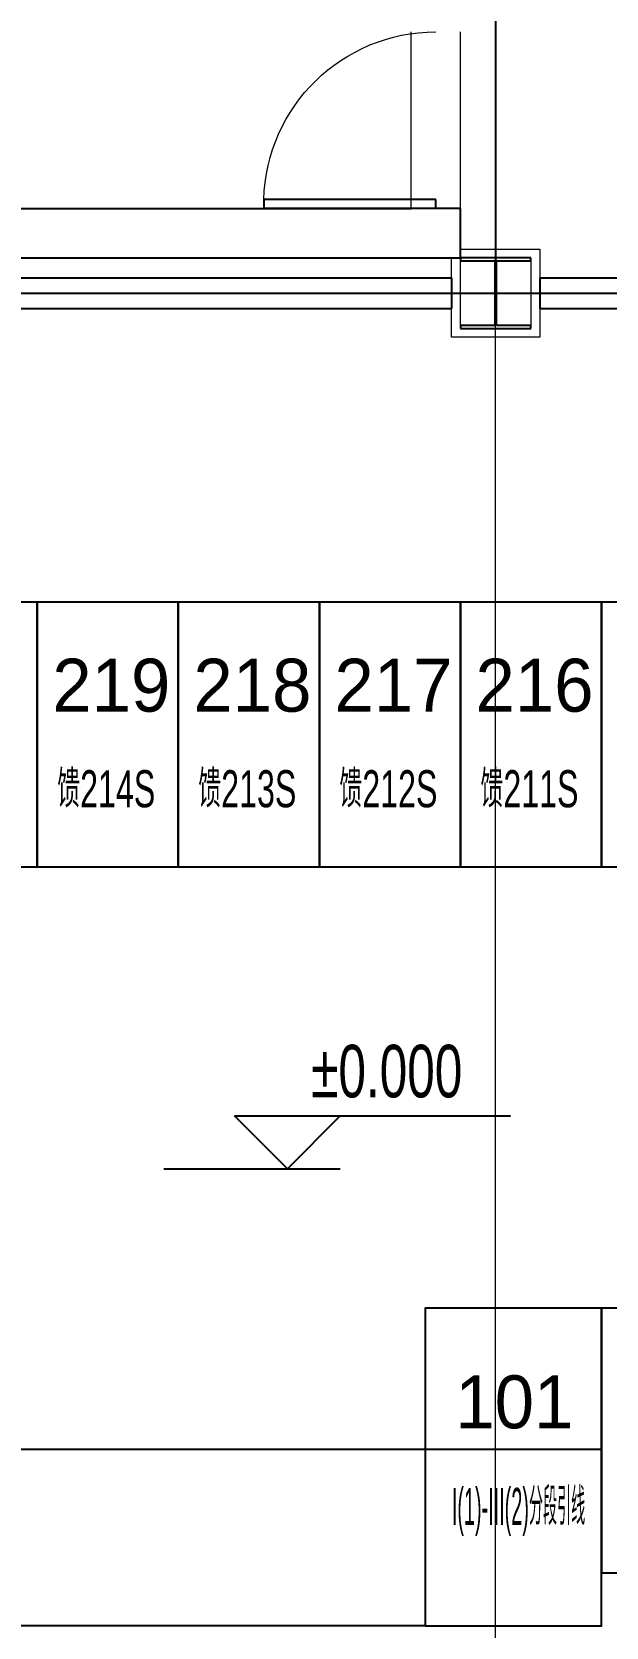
# Model space of a CAD drawing. Extents: x 3213259 to 3716512, y 332899 to 392399.
# Drawn here: x 3252565 to 3255821, y 353805 to 362842 of the extents above; entities that cross this region are included whole.
import ezdxf
from ezdxf.enums import TextEntityAlignment as Align

# ---------------------------------------------------------------- set-up
doc = ezdxf.new("R2010")
doc.units = 0
doc.header["$LTSCALE"] = 1000
doc.header["$MEASUREMENT"] = 0
doc.linetypes.add('DOTE', pattern=[2.42, 2, -0.2, 0.02, -0.2])
for name, color, linetype in [('DIM_ELEV', 3, 'Continuous'), ('JZX_COLUMN', 50, 'Continuous'), ('JZX_WALL', 50, 'Continuous'), ('PUB_TEXT', 7, 'Continuous'), ('电缆', 6, 'Continuous'), ('立面填充', 8, 'Continuous'), ('设备', 253, 'Continuous')]:
    doc.layers.add(name, color=color, linetype=linetype)
for name, color, linetype, lineweight in [('JZX_DOTE', 14, 'DOTE', 0), ('JZX_ViewLine', 30, 'Continuous', 0), ('JZX_WINDOW', 4, 'Continuous', 0)]:
    doc.layers.add(name, color=color, linetype=linetype, lineweight=lineweight)
doc.styles.add('_TCH_DIM', font='sepd_tss.shx', dxfattribs={"bigfont": 'sepd_hzt.shx'})
doc.styles.add('sepd_yb2', font='sepd_gbe.shx', dxfattribs={"width": 0.8, "bigfont": 'sepd_gbc.shx'})
pattern_1 = [(90, (38683506.7, 5563254.86), (-538.815, 538.815), [142.875, -934.755]), (45, (38683506.7, 5563254.86), (-538.815367, 538.815367), [142.875, -619.125]), (135, (38683506.7, 5563254.86), (-538.815367, -538.815367), [142.875, -619.125])]

# ---------------------------------------------------------------- blocks, each defined once
blk = doc.blocks.new('A$C62D55686')
for p, q in [((28128.8, 14210), (28128.8, 14160)), ((29103.8, 14210), (28128.8, 14210)), ((29103.8, 14160), (29103.8, 14210)), ((29103.8, 14160), (28128.8, 14160))]:
    blk.add_line(p, q)
blk.add_lwpolyline([(29044.1, 6130), (30044.1, 6130), (30044.1, 7930), (29044.1, 7930)], close=True)
at = {"lineweight": 13, "extrusion": (0, 0, -1)}
blk.add_ellipse((29103.8, 14185), major_axis=(689.4, 689.4), ratio=1, start_param=3.952635, end_param=5.497787, dxfattribs=at)
at = {"layer": 'DIM_ELEV'}
for p, q in [((28263, 8719.1), (27963, 9019.1)), ((27963, 9019.1), (29528, 9019.1)), ((28263, 8719.1), (28563, 9019.1)), ((27563, 8719.1), (28563, 8719.1))]:
    blk.add_line(p, q, dxfattribs=at)
at = {"layer": 'JZX_COLUMN'}
for p, q in [((29643.8, 13880), (29243.8, 13880)), ((29243.8, 13880), (29243.8, 13864)), ((29243.8, 13864), (29438.8, 13864)), ((29438.8, 13864), (29438.8, 13496)), ((29448.8, 13496), (29448.8, 13864)), ((29448.8, 13864), (29643.8, 13864)), ((29643.8, 13864), (29643.8, 13880)), ((29438.8, 13496), (29243.8, 13496)), ((29243.8, 13496), (29243.8, 13480)), ((29243.8, 13480), (29643.8, 13480)), ((29643.8, 13496), (29448.8, 13496)), ((29643.8, 13480), (29643.8, 13496))]:
    blk.add_line(p, q, dxfattribs=at)
at = {"layer": 'JZX_DOTE', "ltscale": 20}
for p, q in [((29443.8, 1280), (29443.8, 24280)), ((1143.8, 13680), (49043.8, 13680)), ((1143.8, 13680), (49043.8, 13680)), ((1143.8, 13680), (49043.8, 13680))]:
    blk.add_line(p, q, dxfattribs=at)
at = {"layer": 'JZX_ViewLine'}
blk.add_lwpolyline([(29243.8, 13930), (29693.8, 13930), (29693.8, 13430), (29193.8, 13430), (29193.8, 13880)], dxfattribs=at)
blk.add_lwpolyline([(29243.8, 13880), (29643.8, 13880), (29643.8, 13480), (29243.8, 13480)], close=True, dxfattribs=at)
at = {"layer": 'JZX_WALL'}
for p, q in [((23923.8, 14160), (28963.8, 14160)), ((29243.8, 14160), (28963.8, 14160)), ((29243.8, 13880), (29243.8, 14160)), ((23643.8, 13880), (29243.8, 13880)), ((23693.8, 13766), (29193.8, 13766)), ((29193.8, 13766), (29193.8, 13594)), ((29693.8, 13766), (35493.8, 13766)), ((29693.8, 13766), (29693.8, 13594)), ((23693.8, 13594), (29193.8, 13594)), ((29693.8, 13594), (35493.8, 13594))]:
    blk.add_line(p, q, dxfattribs=at)
at = {"layer": 'JZX_WINDOW'}
for p, q in [((28963.8, 14160), (28963.8, 15160)), ((29243.8, 14160), (29243.8, 15160))]:
    blk.add_line(p, q, dxfattribs=at)
at = {"layer": '电缆'}
for p, q in [((30044.1, 7130), (22044.1, 7130)), ((29044.1, 6130), (21044.1, 6130))]:
    blk.add_line(p, q, dxfattribs=at)
at = {"layer": '设备', "color": 6, "linetype": 'Continuous'}
for points in [[(26044.1, 10430), (26844.1, 10430), (26844.1, 11930), (26044.1, 11930)], [(26844.1, 10430), (27644.1, 10430), (27644.1, 11930), (26844.1, 11930)], [(27644.1, 10430), (28444.1, 10430), (28444.1, 11930), (27644.1, 11930)], [(28444.1, 10430), (29244.1, 10430), (29244.1, 11930), (28444.1, 11930)], [(29244.1, 10430), (30044.1, 10430), (30044.1, 11930), (29244.1, 11930)], [(30044.1, 10430), (30844.1, 10430), (30844.1, 11930), (30044.1, 11930)]]:
    blk.add_lwpolyline(points, close=True, dxfattribs=at)
at = {"layer": '设备', "color": 7, "linetype": 'Continuous'}
blk.add_lwpolyline([(30044.1, 6430), (30844.1, 6430), (30844.1, 7930), (30044.1, 7930)], close=True, dxfattribs=at)
at = {"color": 6, "style": 'sepd_yb2', "width": 0.65}
for s, p in [('馈214S', (26957.7, 10767.5)), ('馈213S', (27757.7, 10767.5)), ('馈212S', (28557.7, 10767.5)), ('馈211S', (29357.7, 10767.5))]:
    blk.add_text(s, height=210, dxfattribs=at).set_placement(p)
at = {"style": 'sepd_yb2', "width": 0.4}
blk.add_text('I(1)-III(2)分段引线', height=210, dxfattribs=at).set_placement((29573.6, 6787), align=Align.MIDDLE)
at = {"layer": 'PUB_TEXT', "style": '_TCH_DIM', "width": 0.705882}
blk.add_text('%%P0.000', height=297.5, dxfattribs=at).set_placement((28398, 9124.1))
at = {"layer": '设备', "color": 6, "style": 'sepd_yb2'}
for s, p in [('219', (27264.3, 11309.1)), ('218', (28064.3, 11309.1)), ('217', (28864.3, 11309.1)), ('216', (29664.3, 11309.1))]:
    blk.add_text(s, height=300, dxfattribs=at).set_placement(p, align=Align.CENTER)
at = {"layer": '设备', "style": 'sepd_yb2'}
blk.add_text('101', height=300, dxfattribs=at).set_placement((29549.9, 7249.1), align=Align.CENTER)
blk = doc.blocks.new('bdz1')
at = {"layer": '立面填充', "color": 2}
for p, q in [((-35426.3118, -5191.8131), (-35426.3118, -5201.8931)), ((-35444.6168, -5201.8931), (-35407.2318, -5201.8931))]:
    blk.add_line(p, q, dxfattribs=at)

msp = doc.modelspace()

# ---------------------------------------------------------------- hatches: boundary and pattern name
h = msp.add_hatch()
h.set_pattern_fill('GRASS', color=256, scale=30, style=0)
h.set_pattern_definition(pattern_1)
h.paths.add_polyline_path([(3227414.856, 356861.717), (3225914.856, 356861.717), (3225914.856, 359861.717), (3227414.856, 359861.717)])
h.paths.add_polyline_path([(3282466.609, 379933.53), (3282466.609, 379433.53), (3279336.214, 379433.53), (3279336.214, 379933.53), (3228683.227, 379933.53), (3227414.856, 369441.717), (3227414.856, 342708.338), (3278719.894, 341014.653), (3283262.384, 379933.53)])
edge = h.paths.add_edge_path()
edge.add_line((3221575.256, 347403.567), (3227409.321, 347210.972))
edge.add_line((3227409.321, 347210.972), (3227396.062, 343209.231))
edge.add_line((3227396.062, 343209.231), (3221109.927, 343416.749))
edge.add_line((3221109.927, 343416.749), (3220993.595, 342420.045))
edge.add_line((3220993.595, 342420.045), (3279163.189, 340499.747))
edge.add_line((3279163.189, 340499.747), (3283824.137, 380433.53))
edge.add_line((3283824.137, 380433.53), (3282466.609, 380433.53))
edge.add_line((3282466.609, 380433.53), (3282466.609, 379433.53))
edge.add_line((3282466.609, 379433.53), (3279336.214, 379433.53))
edge.add_line((3279336.214, 379433.53), (3279336.214, 380135.488))
edge.add_line((3279336.214, 380135.488), (3279833.813, 380433.53))
edge.add_line((3279833.813, 380433.53), (3226182.622, 380433.53))
edge.add_arc((3254466.895, 370433.529), 30000.002, 160.5287798, 173.3427359)
edge.add_line((3224669.171, 373911.427), (3221575.256, 347403.567))
h = msp.add_hatch()
h.set_pattern_fill('GRASS', color=256, scale=30, style=0)
h.set_pattern_definition(pattern_1)
h.paths.add_polyline_path([(3283262.384, 379933.53), (3282758.99, 379933.53), (3279449.919, 351582.273, -0.39005211), (3268161.153, 341863.492), (3227414.856, 343208.61), (3227414.856, 342708.338), (3278719.894, 341014.653)])
h = msp.add_hatch()
h.set_pattern_fill('GRASS', color=256, scale=30, style=0)
h.set_pattern_definition(pattern_1)
h.paths.add_polyline_path([(3275476.89, 352045.993), (3275618.785, 353261.717), (3274274.856, 353261.717), (3274274.856, 348866.43, 0.12324367)])
h.paths.add_polyline_path([(3277805.122, 362677.489), (3277805.122, 368574.986), (3276205.857, 368574.986), (3276205.857, 362677.489)], flags=25)
h.paths.add_polyline_path([(3237665.533, 346872.393), (3238174.856, 347381.717), (3238174.856, 348881.717), (3231614.856, 348881.717), (3231614.856, 347681.717), (3229814.856, 347681.717), (3229814.856, 348881.717), (3227414.856, 348881.717), (3227414.856, 347210.789)])
h.paths.add_polyline_path([(3243957.811, 346664.672), (3244174.856, 346881.717), (3244174.856, 348881.717), (3241374.856, 348881.717), (3241374.856, 346749.941)])
edge = h.paths.add_edge_path()
edge.add_line((3247374.856, 348881.717), (3247374.856, 346551.869))
edge.add_line((3247374.856, 346551.869), (3268293.129, 345861.314))
edge.add_arc((3268524.088, 352857.503), 7000, 268.1092354, 325.2390854)
edge.add_line((3274274.856, 348866.43), (3274274.856, 348881.717))
edge.add_line((3274274.856, 348881.717), (3272524.856, 348881.717))
edge.add_line((3272524.856, 348881.717), (3272524.856, 347681.717))
edge.add_line((3272524.856, 347681.717), (3270724.856, 347681.717))
edge.add_line((3270724.856, 347681.717), (3270724.856, 348881.717))
edge.add_line((3270724.856, 348881.717), (3247374.856, 348881.717))
h.paths.add_polyline_path([(3275514.856, 371441.717), (3274274.856, 371441.717), (3274274.856, 356461.717), (3274744.856, 356461.717), (3275244.856, 356961.717), (3275244.856, 358461.717), (3275514.856, 358461.717)])
edge = h.paths.add_edge_path()
edge.add_line((3276662.739, 371441.717), (3275514.856, 371441.717))
edge.add_line((3275514.856, 371441.717), (3275514.856, 358461.717))
edge.add_line((3275514.856, 358461.717), (3276225.713, 358461.717))
edge.add_line((3276225.713, 358461.717), (3277294.875, 367622.02))
edge.add_arc((3270342.073, 368433.53), 7000, 353.3427359, 385.4511275)

# ---------------------------------------------------------------- block references
at = {"xscale": 1000, "yscale": 1000, "zscale": 1000}
msp.add_blockref('bdz1', (38681506.695, 5563254.86), dxfattribs=at)
msp.add_blockref('A$C62D55686', (3225751.106, 347681.689))

doc.saveas('drawing.dxf')
